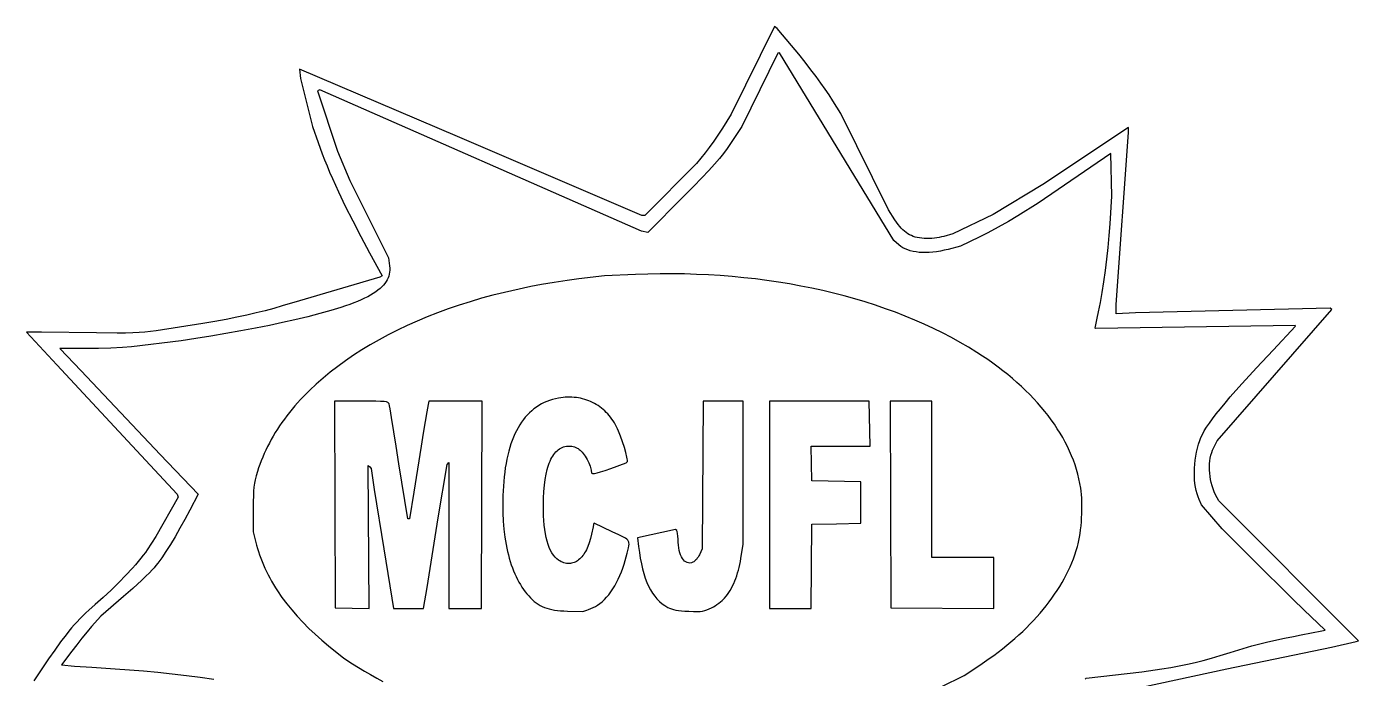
# Model space of a CAD drawing. Header units: millimetres. Extents: x 0.15 to 5.85, y 0 to 5.99.
# Drawn here: x 0.4 to 5.56, y 3.47 to 5.99 of the extents above; entities that cross this region are included whole.
import ezdxf

# ---------------------------------------------------------------- set-up
doc = ezdxf.new("R2010")
doc.units = ezdxf.units.MM
doc.header["$MEASUREMENT"] = 0

msp = doc.modelspace()

# ---------------------------------------------------------------- linework, layer by layer
at = {"flags": 128}
for points in [[(4.719213, 3.432839), (5.049, 3.504073), (5.454, 3.588711), (5.549702, 3.609763), (5.558405, 3.612546), (5.017107, 4.155), (5.005368, 4.179), (5.000203, 4.190353), (4.995654, 4.201997), (4.991722, 4.213871), (4.988411, 4.225917), (4.985723, 4.238073), (4.983659, 4.250279), (4.982224, 4.262477), (4.981419, 4.274604), (4.981247, 4.286602), (4.981709, 4.298411), (4.982809, 4.309969), (4.984549, 4.321218), (4.986931, 4.332097), (4.989958, 4.342546), (4.993632, 4.352505), (4.997956, 4.361913), (5.011243, 4.387958), (5.45503, 4.89697), (5.449225, 4.902775), (4.695, 4.883819), (4.619975, 4.881), (4.620077, 4.917), (4.667977, 5.583), (4.668, 5.602665), (4.336143, 5.381344), (4.143, 5.265929), (3.987, 5.190985), (3.951776, 5.180856), (3.943015, 5.178563), (3.933975, 5.176636), (3.924697, 5.175081), (3.915219, 5.1739), (3.905583, 5.173099), (3.895826, 5.172682), (3.88599, 5.172651), (3.876113, 5.173013), (3.866667, 5.173739), (3.857741, 5.174838), (3.849288, 5.176338), (3.841266, 5.178267), (3.83363, 5.180652), (3.826335, 5.183523), (3.819338, 5.186908), (3.812593, 5.190833), (3.806057, 5.195329), (3.799685, 5.200422), (3.793434, 5.20614), (3.787257, 5.212512), (3.781112, 5.219567), (3.774954, 5.227331), (3.768739, 5.235834), (3.762422, 5.245102), (3.737384, 5.283), (3.552847, 5.656845), (3.521878, 5.706778), (3.507805, 5.728851), (3.492539, 5.751569), (3.475827, 5.775267), (3.457421, 5.800278), (3.43707, 5.826937), (3.414522, 5.855576), (3.389528, 5.88653), (3.361837, 5.920134), (3.306039, 5.987268), (3.295273, 5.993922), (3.127455, 5.654224), (3.094091, 5.600612), (3.078485, 5.576481), (3.060657, 5.550411), (3.042804, 5.525538), (3.027124, 5.505), (2.99352, 5.463), (2.793596, 5.262), (2.782091, 5.262), (2.067, 5.567768), (1.455, 5.829117), (1.458359, 5.793), (1.505407, 5.606865), (1.527243, 5.544132), (1.534926, 5.522623), (1.54323, 5.500453), (1.55216, 5.477614), (1.56172, 5.454099), (1.571911, 5.429901), (1.582739, 5.405012), (1.606316, 5.353132), (1.632479, 5.298401), (1.661254, 5.240758), (1.69267, 5.180144), (1.726754, 5.116501), (1.774857, 5.028002), (1.767, 5.023219), (1.455, 4.930879), (1.388395, 4.910941), (1.355592, 4.901461), (1.321909, 4.892416), (1.286966, 4.88372), (1.250382, 4.87529), (1.211774, 4.867041), (1.170762, 4.858889), (1.126964, 4.850748), (1.08, 4.842535), (0.9, 4.814404), (0.878055, 4.811643), (0.8562, 4.809457), (0.833401, 4.80781), (0.808623, 4.806666), (0.780828, 4.805989), (0.748983, 4.805743), (0.669, 4.8064), (0.455335, 4.808835), (0.397671, 4.809), (0.515335, 4.682376), (0.807, 4.36856), (0.981, 4.181368), (0.985166, 4.169503), (0.898335, 4.017), (0.86484, 3.966), (0.857774, 3.955696), (0.849637, 3.944645), (0.840499, 3.932921), (0.830432, 3.9206), (0.819506, 3.907756), (0.807792, 3.894465), (0.782288, 3.866839), (0.754488, 3.838321), (0.72496, 3.809511), (0.694275, 3.781008), (0.663, 3.753411), (0.638432, 3.731601), (0.62673, 3.720633), (0.615342, 3.709536), (0.604211, 3.698244), (0.593282, 3.686691), (0.582496, 3.674811), (0.571799, 3.662538), (0.561134, 3.649805), (0.550444, 3.636549), (0.528766, 3.608197), (0.506316, 3.576956), (0.482641, 3.542297), (0.426, 3.457594)], [(4.719213, 3.432839), (5.049, 3.504073), (5.454, 3.588711), (5.549702, 3.609763), (5.558405, 3.612546), (5.017107, 4.155), (5.005368, 4.179), (5.000203, 4.190353), (4.995654, 4.201997), (4.991722, 4.213871), (4.988411, 4.225917), (4.985723, 4.238073), (4.983659, 4.250279), (4.982224, 4.262477), (4.981419, 4.274604), (4.981247, 4.286602), (4.981709, 4.298411), (4.982809, 4.309969), (4.984549, 4.321218), (4.986931, 4.332097), (4.989958, 4.342546), (4.993632, 4.352505), (4.997956, 4.361913), (5.011243, 4.387958), (5.45503, 4.89697), (5.449225, 4.902775), (4.695, 4.883819), (4.619975, 4.881), (4.620077, 4.917), (4.667977, 5.583), (4.668, 5.602665), (4.336143, 5.381344), (4.143, 5.265929), (3.987, 5.190985), (3.951776, 5.180856), (3.943015, 5.178563), (3.933975, 5.176636), (3.924697, 5.175081), (3.915219, 5.1739), (3.905583, 5.173099), (3.895826, 5.172682), (3.88599, 5.172651), (3.876113, 5.173013), (3.866667, 5.173739), (3.857741, 5.174838), (3.849288, 5.176338), (3.841266, 5.178267), (3.83363, 5.180652), (3.826335, 5.183523), (3.819338, 5.186908), (3.812593, 5.190833), (3.806057, 5.195329), (3.799685, 5.200422), (3.793434, 5.20614), (3.787257, 5.212512), (3.781112, 5.219567), (3.774954, 5.227331), (3.768739, 5.235834), (3.762422, 5.245102), (3.737384, 5.283), (3.552847, 5.656845), (3.521878, 5.706778), (3.507805, 5.728851), (3.492539, 5.751569), (3.475827, 5.775267), (3.457421, 5.800278), (3.43707, 5.826937), (3.414522, 5.855576), (3.389528, 5.88653), (3.361837, 5.920134), (3.306039, 5.987268), (3.295273, 5.993922), (3.127455, 5.654224), (3.094091, 5.600612), (3.078485, 5.576481), (3.060657, 5.550411), (3.042804, 5.525538), (3.027124, 5.505), (2.99352, 5.463), (2.793596, 5.262), (2.782091, 5.262), (2.067, 5.567768), (1.455, 5.829117), (1.458359, 5.793), (1.505407, 5.606865), (1.527243, 5.544132), (1.534926, 5.522623), (1.54323, 5.500453), (1.55216, 5.477614), (1.56172, 5.454099), (1.571911, 5.429901), (1.582739, 5.405012), (1.606316, 5.353132), (1.632479, 5.298401), (1.661254, 5.240758), (1.69267, 5.180144), (1.726754, 5.116501), (1.774857, 5.028002), (1.767, 5.023219), (1.455, 4.930879), (1.388395, 4.910941), (1.355592, 4.901461), (1.321909, 4.892416), (1.286966, 4.88372), (1.250382, 4.87529), (1.211774, 4.867041), (1.170762, 4.858889), (1.126964, 4.850748), (1.08, 4.842535), (0.9, 4.814404), (0.878055, 4.811643), (0.8562, 4.809457), (0.833401, 4.80781), (0.808623, 4.806666), (0.780828, 4.805989), (0.748983, 4.805743), (0.669, 4.8064), (0.455335, 4.808835), (0.397671, 4.809), (0.515335, 4.682376), (0.807, 4.36856), (0.981, 4.181368), (0.985166, 4.169503), (0.898335, 4.017), (0.86484, 3.966), (0.857774, 3.955696), (0.849637, 3.944645), (0.840499, 3.932921), (0.830432, 3.9206), (0.819506, 3.907756), (0.807792, 3.894465), (0.782288, 3.866839), (0.754488, 3.838321), (0.72496, 3.809511), (0.694275, 3.781008), (0.663, 3.753411), (0.638432, 3.731601), (0.62673, 3.720633), (0.615342, 3.709536), (0.604211, 3.698244), (0.593282, 3.686691), (0.582496, 3.674811), (0.571799, 3.662538), (0.561134, 3.649805), (0.550444, 3.636549), (0.528766, 3.608197), (0.506316, 3.576956), (0.482641, 3.542297), (0.426, 3.457594)], [(4.499438, 3.463438), (4.503514, 3.467514), (4.719, 3.492583), (4.796579, 3.504323), (4.831862, 3.50992), (4.864584, 3.515698), (4.895706, 3.521887), (4.926191, 3.528714), (4.957, 3.536406), (4.989097, 3.545192), (5.023443, 3.5553), (5.061, 3.566958), (5.145, 3.593569), (5.208, 3.608272), (5.271881, 3.622393), (5.306402, 3.629596), (5.337, 3.635695), (5.416483, 3.651318), (5.429965, 3.65422), (5.347483, 3.733084), (5.306219, 3.772979), (5.254842, 3.823305), (5.199898, 3.877618), (5.147935, 3.929474), (5.030871, 4.047), (4.951123, 4.140515), (4.941779, 4.160206), (4.937244, 4.170915), (4.933332, 4.182552), (4.930043, 4.19502), (4.927375, 4.208223), (4.925329, 4.222067), (4.923903, 4.236456), (4.923096, 4.251293), (4.922909, 4.266485), (4.923339, 4.281934), (4.924386, 4.297546), (4.92605, 4.313225), (4.92833, 4.328875), (4.931225, 4.344402), (4.934734, 4.359708), (4.938857, 4.3747), (4.943592, 4.38928), (4.948087, 4.400567), (4.95402, 4.412862), (4.961463, 4.426254), (4.970484, 4.440829), (4.981156, 4.456675), (4.993549, 4.473879), (5.007734, 4.492528), (5.02378, 4.512709), (5.04176, 4.53451), (5.061743, 4.558018), (5.083801, 4.58332), (5.108004, 4.610502), (5.163126, 4.67086), (5.227677, 4.73979), (5.315421, 4.832579), (5.312983, 4.835017), (4.540666, 4.823334), (4.538965, 4.825167), (4.538905, 4.826782), (4.539394, 4.830697), (4.541817, 4.8444), (4.545839, 4.864211), (4.551061, 4.888067), (4.558673, 4.924218), (4.565859, 4.963256), (4.572551, 5.00466), (4.578679, 5.047913), (4.584175, 5.092492), (4.58897, 5.13788), (4.592995, 5.183556), (4.596182, 5.229), (4.602747, 5.337), (4.599, 5.502355), (4.317, 5.308982), (4.239, 5.260434), (4.203033, 5.238851), (4.162762, 5.215975), (4.123111, 5.194534), (4.105055, 5.185205), (4.089, 5.177258), (4.017, 5.142629), (3.96937, 5.130315), (3.953933, 5.126613), (3.938809, 5.123566), (3.92403, 5.121168), (3.909629, 5.119417), (3.895638, 5.118311), (3.882091, 5.117847), (3.869018, 5.11802), (3.856454, 5.118829), (3.844429, 5.120271), (3.832978, 5.122342), (3.822132, 5.125039), (3.811925, 5.12836), (3.802387, 5.132301), (3.793553, 5.13686), (3.785454, 5.142034), (3.778123, 5.147819), (3.758575, 5.164983), (3.315, 5.891759), (3.309, 5.891517), (3.168902, 5.607), (3.12534, 5.541), (3.111907, 5.521292), (3.097803, 5.502111), (3.082035, 5.48233), (3.063608, 5.460826), (3.041531, 5.436474), (3.014808, 5.408148), (2.982446, 5.374723), (2.943452, 5.335075), (2.805126, 5.195151), (2.781, 5.200506), (1.534461, 5.748487), (1.524491, 5.745), (1.602655, 5.511), (1.65061, 5.397), (1.800551, 5.097), (1.804033, 5.066164), (1.804671, 5.057895), (1.804686, 5.049827), (1.804062, 5.041952), (1.802782, 5.034261), (1.80083, 5.026744), (1.798192, 5.019394), (1.79485, 5.0122), (1.790789, 5.005153), (1.785994, 4.998245), (1.780448, 4.991467), (1.774135, 4.984809), (1.76704, 4.978263), (1.759147, 4.971819), (1.75044, 4.965469), (1.740903, 4.959203), (1.73052, 4.953012), (1.719275, 4.946888), (1.707153, 4.940821), (1.694138, 4.934803), (1.680213, 4.928823), (1.665363, 4.922874), (1.649572, 4.916946), (1.632824, 4.911031), (1.615104, 4.905118), (1.576682, 4.893266), (1.534179, 4.881319), (1.487468, 4.869203), (1.436422, 4.856847), (1.389296, 4.846187), (1.338294, 4.835392), (1.284228, 4.82461), (1.227915, 4.813992), (1.170167, 4.803688), (1.111801, 4.793845), (1.05363, 4.784614), (0.996468, 4.776144), (0.804, 4.75229), (0.768962, 4.749862), (0.724568, 4.747871), (0.676511, 4.746522), (0.630486, 4.746021), (0.525972, 4.746), (0.60906, 4.659), (0.915, 4.335), (1.062551, 4.181391), (1.030175, 4.119396), (1.010985, 4.08337), (0.991873, 4.048889), (0.973081, 4.016342), (0.954849, 3.986118), (0.937415, 3.958606), (0.921022, 3.934194), (0.905909, 3.913271), (0.898907, 3.90424), (0.892315, 3.896227), (0.884236, 3.887299), (0.873239, 3.875992), (0.859813, 3.862767), (0.844447, 3.848083), (0.809845, 3.816181), (0.773335, 3.783972), (0.68567, 3.70849), (0.649548, 3.667745), (0.632344, 3.647664), (0.612203, 3.623106), (0.591633, 3.597182), (0.573141, 3.573), (0.532855, 3.519), (0.582927, 3.514987), (0.650016, 3.510164), (0.741, 3.504206), (0.795675, 3.500422), (0.851017, 3.495898), (0.906594, 3.490682), (0.961979, 3.48482), (1.016742, 3.478361), (1.070452, 3.471354), (1.122682, 3.463846)], [(4.499438, 3.463438), (4.503514, 3.467514), (4.719, 3.492583), (4.796579, 3.504323), (4.831862, 3.50992), (4.864584, 3.515698), (4.895706, 3.521887), (4.926191, 3.528714), (4.957, 3.536406), (4.989097, 3.545192), (5.023443, 3.5553), (5.061, 3.566958), (5.145, 3.593569), (5.208, 3.608272), (5.271881, 3.622393), (5.306402, 3.629596), (5.337, 3.635695), (5.416483, 3.651318), (5.429965, 3.65422), (5.347483, 3.733084), (5.306219, 3.772979), (5.254842, 3.823305), (5.199898, 3.877618), (5.147935, 3.929474), (5.030871, 4.047), (4.951123, 4.140515), (4.941779, 4.160206), (4.937244, 4.170915), (4.933332, 4.182552), (4.930043, 4.19502), (4.927375, 4.208223), (4.925329, 4.222067), (4.923903, 4.236456), (4.923096, 4.251293), (4.922909, 4.266485), (4.923339, 4.281934), (4.924386, 4.297546), (4.92605, 4.313225), (4.92833, 4.328875), (4.931225, 4.344402), (4.934734, 4.359708), (4.938857, 4.3747), (4.943592, 4.38928), (4.948087, 4.400567), (4.95402, 4.412862), (4.961463, 4.426254), (4.970484, 4.440829), (4.981156, 4.456675), (4.993549, 4.473879), (5.007734, 4.492528), (5.02378, 4.512709), (5.04176, 4.53451), (5.061743, 4.558018), (5.083801, 4.58332), (5.108004, 4.610502), (5.163126, 4.67086), (5.227677, 4.73979), (5.315421, 4.832579), (5.312983, 4.835017), (4.540666, 4.823334), (4.538965, 4.825167), (4.538905, 4.826782), (4.539394, 4.830697), (4.541817, 4.8444), (4.545839, 4.864211), (4.551061, 4.888067), (4.558673, 4.924218), (4.565859, 4.963256), (4.572551, 5.00466), (4.578679, 5.047913), (4.584175, 5.092492), (4.58897, 5.13788), (4.592995, 5.183556), (4.596182, 5.229), (4.602747, 5.337), (4.599, 5.502355), (4.317, 5.308982), (4.239, 5.260434), (4.203033, 5.238851), (4.162762, 5.215975), (4.123111, 5.194534), (4.105055, 5.185205), (4.089, 5.177258), (4.017, 5.142629), (3.96937, 5.130315), (3.953933, 5.126613), (3.938809, 5.123566), (3.92403, 5.121168), (3.909629, 5.119417), (3.895638, 5.118311), (3.882091, 5.117847), (3.869018, 5.11802), (3.856454, 5.118829), (3.844429, 5.120271), (3.832978, 5.122342), (3.822132, 5.125039), (3.811925, 5.12836), (3.802387, 5.132301), (3.793553, 5.13686), (3.785454, 5.142034), (3.778123, 5.147819), (3.758575, 5.164983), (3.315, 5.891759), (3.309, 5.891517), (3.168902, 5.607), (3.12534, 5.541), (3.111907, 5.521292), (3.097803, 5.502111), (3.082035, 5.48233), (3.063608, 5.460826), (3.041531, 5.436474), (3.014808, 5.408148), (2.982446, 5.374723), (2.943452, 5.335075), (2.805126, 5.195151), (2.781, 5.200506), (1.534461, 5.748487), (1.524491, 5.745), (1.602655, 5.511), (1.65061, 5.397), (1.800551, 5.097), (1.804033, 5.066164), (1.804671, 5.057895), (1.804686, 5.049827), (1.804062, 5.041952), (1.802782, 5.034261), (1.80083, 5.026744), (1.798192, 5.019394), (1.79485, 5.0122), (1.790789, 5.005153), (1.785994, 4.998245), (1.780448, 4.991467), (1.774135, 4.984809), (1.76704, 4.978263), (1.759147, 4.971819), (1.75044, 4.965469), (1.740903, 4.959203), (1.73052, 4.953012), (1.719275, 4.946888), (1.707153, 4.940821), (1.694138, 4.934803), (1.680213, 4.928823), (1.665363, 4.922874), (1.649572, 4.916946), (1.632824, 4.911031), (1.615104, 4.905118), (1.576682, 4.893266), (1.534179, 4.881319), (1.487468, 4.869203), (1.436422, 4.856847), (1.389296, 4.846187), (1.338294, 4.835392), (1.284228, 4.82461), (1.227915, 4.813992), (1.170167, 4.803688), (1.111801, 4.793845), (1.05363, 4.784614), (0.996468, 4.776144), (0.804, 4.75229), (0.768962, 4.749862), (0.724568, 4.747871), (0.676511, 4.746522), (0.630486, 4.746021), (0.525972, 4.746), (0.60906, 4.659), (0.915, 4.335), (1.062551, 4.181391), (1.030175, 4.119396), (1.010985, 4.08337), (0.991873, 4.048889), (0.973081, 4.016342), (0.954849, 3.986118), (0.937415, 3.958606), (0.921022, 3.934194), (0.905909, 3.913271), (0.898907, 3.90424), (0.892315, 3.896227), (0.884236, 3.887299), (0.873239, 3.875992), (0.859813, 3.862767), (0.844447, 3.848083), (0.809845, 3.816181), (0.773335, 3.783972), (0.68567, 3.70849), (0.649548, 3.667745), (0.632344, 3.647664), (0.612203, 3.623106), (0.591633, 3.597182), (0.573141, 3.573), (0.532855, 3.519), (0.582927, 3.514987), (0.650016, 3.510164), (0.741, 3.504206), (0.795675, 3.500422), (0.851017, 3.495898), (0.906594, 3.490682), (0.961979, 3.48482), (1.016742, 3.478361), (1.070452, 3.471354), (1.122682, 3.463846)], [(3.941198, 3.433817), (4.03022, 3.478264), (4.091639, 3.518762), (4.110036, 3.531106), (4.128041, 3.543619), (4.145651, 3.556296), (4.162862, 3.569133), (4.179673, 3.582127), (4.196078, 3.595274), (4.212076, 3.60857), (4.227662, 3.622011), (4.242835, 3.635593), (4.25759, 3.649312), (4.271924, 3.663164), (4.285834, 3.677146), (4.299318, 3.691254), (4.312371, 3.705483), (4.32499, 3.719831), (4.337173, 3.734292), (4.348916, 3.748863), (4.360217, 3.76354), (4.37107, 3.77832), (4.381475, 3.793198), (4.391427, 3.808171), (4.400922, 3.823234), (4.409959, 3.838384), (4.418534, 3.853617), (4.426643, 3.868929), (4.434284, 3.884316), (4.441452, 3.899775), (4.448146, 3.915301), (4.454362, 3.93089), (4.460096, 3.946539), (4.465345, 3.962244), (4.470107, 3.978), (4.472987, 3.98908), (4.475626, 4.001272), (4.478017, 4.014425), (4.480151, 4.02839), (4.482019, 4.043016), (4.483613, 4.058153), (4.484925, 4.073651), (4.485947, 4.089359), (4.48667, 4.105127), (4.487086, 4.120805), (4.487186, 4.136242), (4.486963, 4.151289), (4.486407, 4.165796), (4.485511, 4.179611), (4.484266, 4.192584), (4.482664, 4.204566), (4.479501, 4.222716), (4.475682, 4.240819), (4.471212, 4.258868), (4.466096, 4.276857), (4.460338, 4.29478), (4.453944, 4.312631), (4.446918, 4.330402), (4.439265, 4.348089), (4.43099, 4.365684), (4.422098, 4.383182), (4.412593, 4.400576), (4.402481, 4.417859), (4.391765, 4.435026), (4.380452, 4.45207), (4.368545, 4.468986), (4.35605, 4.485765), (4.342971, 4.502403), (4.329313, 4.518893), (4.315081, 4.535229), (4.30028, 4.551405), (4.284915, 4.567413), (4.26899, 4.583248), (4.25251, 4.598904), (4.235481, 4.614375), (4.217906, 4.629653), (4.199791, 4.644733), (4.18114, 4.659608), (4.161959, 4.674273), (4.142252, 4.688721), (4.122023, 4.702945), (4.101279, 4.716939), (4.080023, 4.730697), (4.047798, 4.750569), (4.014813, 4.769808), (3.981085, 4.788409), (3.946632, 4.806369), (3.91147, 4.823684), (3.875616, 4.84035), (3.839089, 4.856363), (3.801905, 4.871719), (3.76408, 4.886415), (3.725633, 4.900445), (3.686581, 4.913807), (3.64694, 4.926497), (3.606728, 4.938509), (3.565962, 4.949842), (3.524659, 4.96049), (3.482837, 4.97045), (3.440512, 4.979718), (3.397701, 4.988289), (3.354423, 4.996161), (3.310693, 5.003328), (3.266529, 5.009788), (3.221949, 5.015536), (3.176969, 5.020568), (3.131606, 5.024881), (3.085879, 5.02847), (3.039803, 5.031331), (2.993396, 5.033462), (2.946676, 5.034857), (2.899659, 5.035512), (2.852363, 5.035425), (2.804804, 5.03459), (2.757, 5.033005), (2.637, 5.02809), (2.538, 5.015619), (2.492639, 5.009407), (2.442316, 5.001712), (2.393157, 4.993514), (2.351288, 4.985791), (2.204288, 4.952791), (2.159768, 4.940561), (2.116079, 4.927589), (2.073241, 4.913889), (2.031273, 4.899476), (1.990197, 4.884367), (1.950032, 4.868576), (1.9108, 4.852119), (1.872519, 4.835011), (1.835212, 4.817267), (1.798897, 4.798902), (1.763595, 4.779931), (1.729327, 4.76037), (1.696113, 4.740235), (1.663974, 4.719539), (1.632928, 4.6983), (1.602998, 4.676531), (1.574203, 4.654248), (1.546563, 4.631466), (1.5201, 4.608201), (1.494832, 4.584467), (1.470781, 4.560281), (1.459218, 4.548023), (1.447967, 4.535657), (1.43703, 4.523185), (1.42641, 4.51061), (1.416109, 4.497933), (1.40613, 4.485156), (1.396475, 4.472281), (1.387148, 4.45931), (1.37815, 4.446245), (1.369484, 4.433088), (1.361153, 4.41984), (1.353159, 4.406504), (1.345504, 4.393081), (1.338192, 4.379573), (1.331225, 4.365983), (1.324605, 4.352312), (1.318334, 4.338561), (1.312417, 4.324734), (1.306854, 4.310832), (1.301648, 4.296856), (1.296803, 4.28281), (1.29232, 4.268693), (1.287437, 4.252059), (1.283619, 4.237324), (1.280735, 4.223348), (1.278653, 4.208993), (1.277242, 4.19312), (1.276369, 4.174589), (1.275903, 4.152262), (1.275713, 4.125), (1.275426, 4.035), (1.28876, 3.984), (1.292293, 3.971185), (1.296187, 3.95837), (1.30044, 3.945561), (1.30505, 3.932761), (1.310013, 3.919973), (1.315328, 3.907202), (1.320991, 3.894451), (1.326999, 3.881723), (1.33335, 3.869024), (1.340042, 3.856355), (1.347071, 3.843722), (1.354435, 3.831128), (1.362131, 3.818577), (1.370156, 3.806072), (1.387185, 3.781216), (1.4055, 3.756592), (1.425078, 3.732229), (1.4459, 3.708158), (1.467942, 3.684408), (1.491184, 3.66101), (1.515603, 3.637994), (1.541179, 3.615389), (1.56789, 3.593227), (1.626781, 3.545869), (1.66089, 3.52397), (1.683806, 3.509524), (1.707042, 3.495406), (1.730596, 3.481615), (1.754469, 3.468152), (1.778659, 3.455017)], [(1.727015, 4.28682), (1.732269, 4.281), (1.745042, 4.2), (1.781907, 3.969), (1.812542, 3.7785), (1.819084, 3.738), (1.936078, 3.738), (1.949991, 3.819), (1.992965, 4.089), (2.026726, 4.296726), (2.034, 4.304), (2.034, 3.738), (2.16, 3.738), (2.160224, 3.753), (2.163, 4.542), (1.956229, 4.542), (1.953552, 4.5285), (1.948234, 4.500074), (1.94177, 4.462832), (1.93442, 4.418299), (1.92644, 4.368), (1.897937, 4.1895), (1.881122, 4.086), (1.874763, 4.086), (1.840571, 4.299), (1.829538, 4.368), (1.811799, 4.479), (1.806195, 4.511747), (1.803816, 4.524109), (1.802141, 4.5315), (1.801533, 4.533181), (1.800631, 4.534674), (1.799326, 4.535991), (1.797504, 4.537142), (1.795054, 4.538138), (1.791865, 4.53899), (1.782821, 4.540307), (1.769478, 4.541179), (1.750943, 4.541693), (1.694719, 4.542), (1.590247, 4.542), (1.593, 3.741), (1.725, 3.737632), (1.72176, 4.29264), (1.727015, 4.28682)], [(2.601759, 3.745841), (2.610514, 3.750935), (2.619248, 3.757124), (2.627921, 3.764347), (2.636493, 3.772544), (2.644926, 3.781652), (2.65318, 3.791613), (2.661216, 3.802365), (2.668994, 3.813848), (2.676477, 3.826), (2.683624, 3.838762), (2.690396, 3.852072), (2.696755, 3.86587), (2.70266, 3.880095), (2.708073, 3.894687), (2.712955, 3.909584), (2.717266, 3.924726), (2.724813, 3.952541), (2.727751, 3.963528), (2.729997, 3.97286), (2.731453, 3.980758), (2.732017, 3.987438), (2.731591, 3.993122), (2.730975, 3.995658), (2.730073, 3.998028), (2.728874, 4.000257), (2.727364, 4.002374), (2.723364, 4.006381), (2.717972, 4.010267), (2.711089, 4.014252), (2.692446, 4.023392), (2.666637, 4.035555), (2.597022, 4.069022), (2.595675, 4.067011), (2.594548, 4.063153), (2.592473, 4.054135), (2.586665, 4.026), (2.582773, 4.008858), (2.578112, 3.992984), (2.57273, 3.978417), (2.566676, 3.965195), (2.563412, 3.9591), (2.559998, 3.953357), (2.556441, 3.947969), (2.552746, 3.942941), (2.54892, 3.938279), (2.544969, 3.933987), (2.540899, 3.930069), (2.536715, 3.926532), (2.532425, 3.923379), (2.528033, 3.920615), (2.523547, 3.918246), (2.518973, 3.916275), (2.514315, 3.914709), (2.509582, 3.913551), (2.504778, 3.912806), (2.49991, 3.91248), (2.494984, 3.912577), (2.490006, 3.913102), (2.484982, 3.91406), (2.479918, 3.915455), (2.47482, 3.917293), (2.469695, 3.919578), (2.464549, 3.922315), (2.459387, 3.925509), (2.452201, 3.930961), (2.445473, 3.93749), (2.439204, 3.94509), (2.433396, 3.953755), (2.428051, 3.96348), (2.423169, 3.974261), (2.418753, 3.986091), (2.414804, 3.998965), (2.411322, 4.012879), (2.408311, 4.027827), (2.40577, 4.043804), (2.403702, 4.060804), (2.402108, 4.078822), (2.40099, 4.097854), (2.400348, 4.117893), (2.400185, 4.138934), (2.400687, 4.166168), (2.40199, 4.191741), (2.404087, 4.215639), (2.406974, 4.237849), (2.410644, 4.258358), (2.415092, 4.277153), (2.417605, 4.285904), (2.420311, 4.294221), (2.423208, 4.302104), (2.426297, 4.30955), (2.429575, 4.316558), (2.433043, 4.323125), (2.436699, 4.329252), (2.440543, 4.334935), (2.444575, 4.340174), (2.448793, 4.344966), (2.453197, 4.34931), (2.457786, 4.353204), (2.462559, 4.356647), (2.467516, 4.359638), (2.472656, 4.362174), (2.477978, 4.364253), (2.483481, 4.365875), (2.489166, 4.367037), (2.49503, 4.367739), (2.501074, 4.367978), (2.505476, 4.367719), (2.510298, 4.366968), (2.515383, 4.365779), (2.520574, 4.364203), (2.525715, 4.362294), (2.530648, 4.360105), (2.535218, 4.357688), (2.539268, 4.355097), (2.542761, 4.352252), (2.546444, 4.348599), (2.550259, 4.344241), (2.554149, 4.339282), (2.561927, 4.327973), (2.569322, 4.3155), (2.575877, 4.302689), (2.581136, 4.290367), (2.583137, 4.284648), (2.584643, 4.279362), (2.585597, 4.274611), (2.585941, 4.2705), (2.586067, 4.267941), (2.586461, 4.265765), (2.587199, 4.263981), (2.588354, 4.262601), (2.590001, 4.261635), (2.592214, 4.261093), (2.595067, 4.260987), (2.598634, 4.261328), (2.608207, 4.263389), (2.621528, 4.267362), (2.639189, 4.273333), (2.661784, 4.281386), (2.721, 4.302773), (2.72541, 4.307096), (2.725849, 4.307871), (2.726096, 4.309126), (2.72605, 4.312971), (2.725335, 4.318426), (2.724014, 4.325284), (2.719807, 4.342387), (2.713936, 4.362631), (2.706909, 4.384368), (2.699231, 4.405947), (2.691409, 4.425722), (2.687603, 4.434416), (2.68395, 4.442041), (2.679727, 4.450012), (2.675262, 4.457723), (2.670561, 4.465172), (2.66563, 4.472355), (2.660474, 4.479271), (2.655101, 4.485915), (2.649515, 4.492285), (2.643724, 4.498377), (2.637732, 4.50419), (2.631546, 4.50972), (2.625172, 4.514963), (2.618616, 4.519917), (2.611883, 4.52458), (2.604981, 4.528947), (2.597915, 4.533016), (2.59069, 4.536785), (2.583313, 4.540249), (2.575791, 4.543407), (2.568128, 4.546255), (2.560331, 4.54879), (2.552405, 4.551009), (2.544358, 4.552909), (2.536195, 4.554488), (2.527921, 4.555742), (2.519544, 4.556668), (2.511068, 4.557263), (2.5025, 4.557525), (2.493846, 4.55745), (2.485112, 4.557036), (2.476304, 4.556279), (2.467428, 4.555177), (2.45849, 4.553726), (2.446662, 4.551278), (2.435158, 4.548284), (2.423978, 4.544746), (2.413123, 4.540663), (2.402594, 4.53604), (2.392392, 4.530876), (2.382518, 4.525174), (2.372973, 4.518935), (2.363758, 4.512161), (2.354874, 4.504853), (2.346322, 4.497012), (2.338103, 4.488642), (2.330218, 4.479742), (2.322669, 4.470315), (2.315455, 4.460363), (2.308578, 4.449886), (2.302039, 4.438886), (2.295839, 4.427366), (2.289979, 4.415326), (2.284459, 4.402769), (2.279282, 4.389695), (2.274448, 4.376106), (2.269958, 4.362005), (2.265812, 4.347392), (2.262012, 4.332269), (2.25856, 4.316637), (2.255455, 4.300499), (2.252699, 4.283856), (2.250293, 4.26671), (2.248237, 4.249061), (2.246534, 4.230912), (2.245183, 4.212264), (2.24348, 4.176653), (2.242855, 4.14211), (2.243302, 4.108664), (2.244814, 4.076343), (2.247386, 4.045176), (2.25101, 4.015189), (2.253214, 4.000648), (2.255679, 3.986412), (2.258404, 3.972486), (2.261389, 3.958873), (2.264631, 3.945576), (2.268131, 3.932599), (2.271887, 3.919946), (2.275899, 3.90762), (2.280166, 3.895624), (2.284687, 3.883962), (2.289462, 3.872638), (2.294489, 3.861655), (2.299768, 3.851016), (2.305297, 3.840726), (2.311077, 3.830787), (2.317106, 3.821203), (2.323384, 3.811978), (2.329909, 3.803115), (2.336681, 3.794618), (2.343699, 3.78649), (2.350779, 3.778931), (2.357889, 3.771999), (2.365086, 3.765671), (2.372429, 3.759925), (2.379975, 3.754737), (2.387783, 3.750085), (2.39591, 3.745947), (2.404415, 3.742299), (2.413355, 3.73912), (2.422789, 3.736386), (2.432774, 3.734074), (2.443368, 3.732162), (2.45463, 3.730627), (2.466617, 3.729447), (2.479388, 3.728599), (2.493, 3.72806), (2.553, 3.726386), (2.568039, 3.731283), (2.575352, 3.733947), (2.584148, 3.73758), (2.593318, 3.741704), (2.601759, 3.745841)], [(3.102617, 3.778619), (3.108226, 3.785359), (3.113661, 3.792594), (3.118911, 3.800298), (3.123966, 3.808446), (3.128815, 3.817012), (3.133448, 3.825973), (3.137854, 3.835301), (3.142024, 3.844973), (3.145946, 3.854964), (3.14961, 3.865246), (3.153007, 3.875797), (3.156125, 3.88659), (3.158955, 3.8976), (3.161486, 3.908802), (3.163707, 3.920171), (3.165608, 3.931681), (3.173915, 3.987), (3.174, 4.542), (3.018829, 4.542), (3.014934, 3.969), (3.004779, 3.946513), (3.002431, 3.941856), (2.999647, 3.937241), (2.996529, 3.932787), (2.993181, 3.928616), (2.989706, 3.924847), (2.986209, 3.921602), (2.982791, 3.919), (2.979558, 3.917162), (2.9736, 3.915036), (2.967831, 3.914138), (2.962278, 3.914424), (2.956967, 3.915853), (2.951926, 3.918383), (2.947182, 3.921971), (2.942762, 3.926577), (2.938693, 3.932157), (2.935001, 3.93867), (2.931713, 3.946073), (2.928858, 3.954325), (2.926461, 3.963384), (2.92455, 3.973207), (2.923151, 3.983752), (2.922292, 3.994978), (2.922, 4.006842), (2.921589, 4.018919), (2.920471, 4.029292), (2.918816, 4.036857), (2.91784, 4.039241), (2.916794, 4.040509), (2.911589, 4.043726), (2.76544, 4.011572), (2.76928, 3.978286), (2.77231, 3.95479), (2.77584, 3.932545), (2.779877, 3.911534), (2.78443, 3.891737), (2.789508, 3.873138), (2.795119, 3.855719), (2.801272, 3.839461), (2.807975, 3.824348), (2.815237, 3.810361), (2.823066, 3.797483), (2.831471, 3.785696), (2.84046, 3.774982), (2.850043, 3.765323), (2.860226, 3.756702), (2.87102, 3.749101), (2.882432, 3.742502), (2.889516, 3.739139), (2.89696, 3.736296), (2.905028, 3.733924), (2.913985, 3.731976), (2.924097, 3.730401), (2.935626, 3.729151), (2.948839, 3.728177), (2.964, 3.727431), (2.981595, 3.726819), (2.995773, 3.72663), (3.007304, 3.726981), (3.016959, 3.72799), (3.025509, 3.729776), (3.033724, 3.732457), (3.042375, 3.736152), (3.052233, 3.740978), (3.058898, 3.744603), (3.065871, 3.748845), (3.072946, 3.753551), (3.079917, 3.758565), (3.086575, 3.763733), (3.092716, 3.768901), (3.098132, 3.773915), (3.102617, 3.778619)], [(3.5355, 4.066652), (3.63, 4.068305), (3.63, 4.229695), (3.441, 4.233), (3.437607, 4.368), (3.666321, 4.368), (3.663, 4.54203), (3.654, 4.542), (3.276, 4.542), (3.276, 3.738), (3.437807, 3.738), (3.441, 4.065), (3.5355, 4.066652)], [(4.026, 3.936), (3.906, 3.936), (3.906, 4.542), (3.743915, 4.542), (3.747, 3.741), (4.146, 3.737838), (4.146, 3.936), (4.026, 3.936)]]:
    msp.add_lwpolyline(points, dxfattribs=at)

doc.saveas('drawing.dxf')
